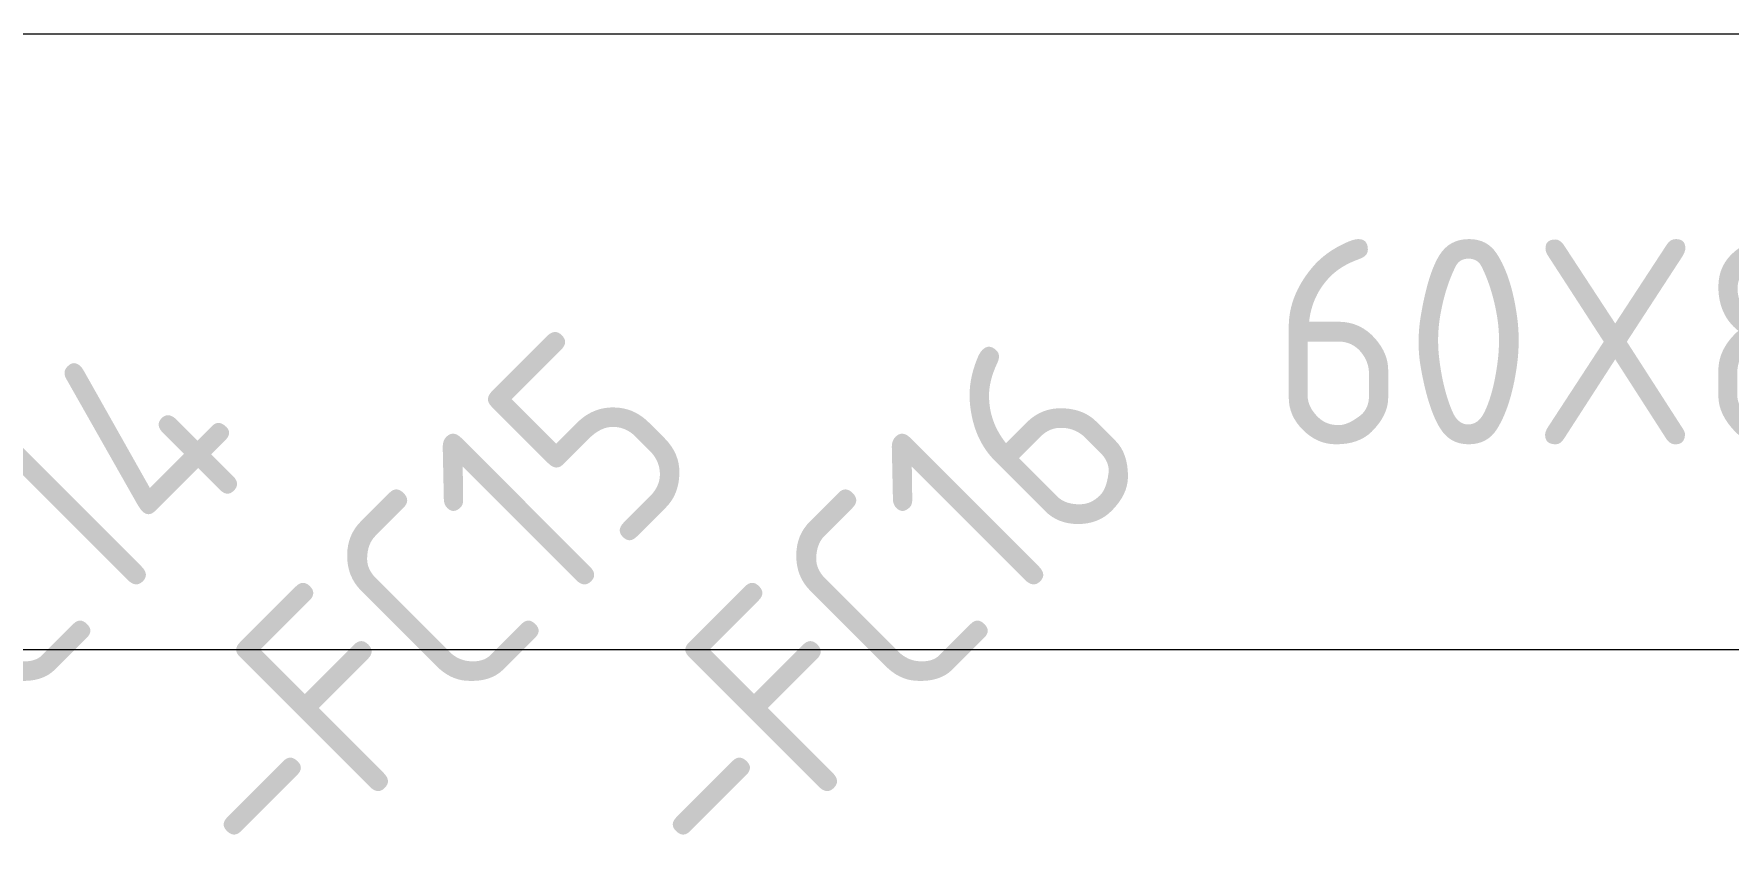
# Model space of a CAD drawing. Header units: millimetres. Extents: x 4137 to 6698, y 1400 to 3585.
# Drawn here: x 4562.1 to 4727.3, y 3072.4 to 3150.8 of the extents above; entities that cross this region are included whole.
import ezdxf

# ---------------------------------------------------------------- set-up
doc = ezdxf.new("R2010")
doc.units = ezdxf.units.MM
doc.layers.add('002-PI-Kabelska kanalica', color=150, linetype='Continuous')
doc.layers.add('SI-ORMAR-Tekst', color=7, linetype='Continuous', lineweight=5)
doc.styles.add('PI0', font='isocpeur.ttf', dxfattribs={"width": 0.9})

msp = doc.modelspace()

# ---------------------------------------------------------------- linework, layer by layer
at = {"layer": '002-PI-Kabelska kanalica', "color": 0, "linetype": 'ByBlock', "lineweight": 0}
for p, q in [((4370.95, 3150.78), (4985.95, 3150.78)), ((4370.95, 3090.78), (4985.95, 3090.78))]:
    msp.add_line(p, q, dxfattribs=at)

# ---------------------------------------------------------------- texts
at = {"color": 0, "style": 'PI0', "width": 0.9}
msp.add_text('60X80', height=20, dxfattribs=at).set_placement((4682.78, 3110.78))
at = {"layer": 'SI-ORMAR-Tekst', "color": 0, "linetype": 'ByBlock', "lineweight": 0, "style": 'PI0', "width": 0.9}
for s, p in [('-FC15', (4585.66, 3066.55)), ('-FC16', (4629.44, 3066.55)), ('-FC14', (4541.96, 3066.55))]:
    msp.add_text(s, height=20, rotation=45, dxfattribs=at).set_placement(p)

doc.saveas('drawing.dxf')
